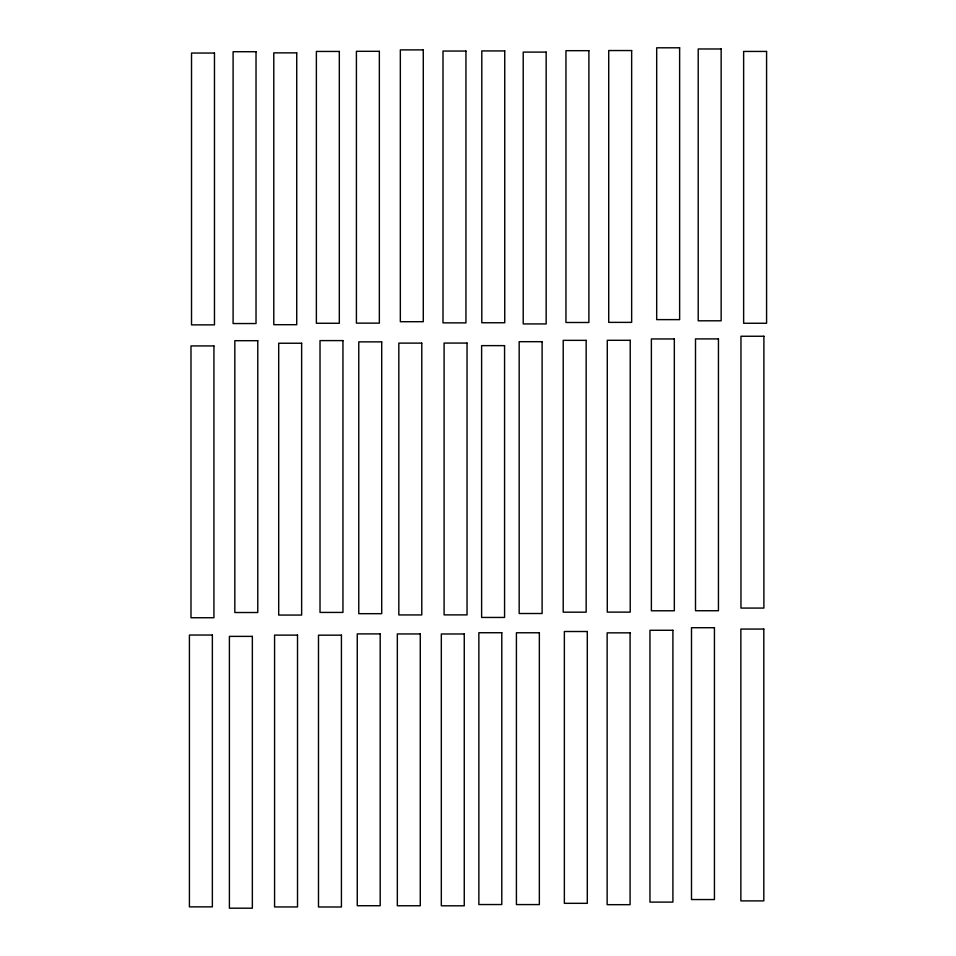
<?xml version="1.0" encoding="UTF-8"?>
<svg xmlns="http://www.w3.org/2000/svg" width="956" height="956" viewBox="0 0 956 956"><rect width="100%" height="100%" fill="white"/><g stroke="black" fill="none" stroke-linecap="round" stroke-linejoin="round"><path stroke-width="1.43" d="M679.632 47.8L656.688 47.8L656.688 319.627L679.632 319.627L679.632 47.8M721.147 48.971L698.203 48.971L698.203 320.798L721.147 320.798L721.147 48.971M423.281 49.891L400.337 49.891L400.337 321.706L423.281 321.706L423.281 49.891M631.653 50.548L608.721 50.548L608.721 322.375L631.653 322.375L631.653 50.548M588.896 50.68L565.952 50.68L565.952 322.495L588.896 322.495L588.896 50.68M465.942 51.05L442.998 51.05L442.998 322.877L465.942 322.877L465.942 51.05M504.744 50.931L481.8 50.931L481.8 322.758L504.744 322.758L504.744 50.931M339.32 51.445L316.376 51.445L316.376 323.271L339.32 323.271L339.32 51.445M379.353 51.313L356.409 51.313L356.409 323.14L379.353 323.14L379.353 51.313M766.581 51.433L743.637 51.433L743.637 323.259L766.581 323.259L766.581 51.433M256.029 51.72L233.097 51.72L233.097 323.546L256.029 323.546L256.029 51.72M546.163 52.102L523.219 52.102L523.219 323.929L546.163 323.929L546.163 52.102M214.467 53.046L191.523 53.046L191.523 324.873L214.467 324.873L214.467 53.046M296.73 52.867L273.786 52.867L273.786 324.693L296.73 324.693L296.73 52.867M763.892 336.249L740.96 336.249L740.96 608.076L763.892 608.076L763.892 336.249M674.327 338.95L651.383 338.95L651.383 610.776L674.327 610.776L674.327 338.95M718.446 338.902L695.502 338.902L695.502 610.729L718.446 610.729L718.446 338.902M586.159 340.348L563.215 340.348L563.215 612.175L586.159 612.175L586.159 340.348M630.219 340.3L607.287 340.3L607.287 612.127L630.219 612.127L630.219 340.3M342.953 340.599L320.021 340.599L320.021 612.426L342.953 612.426L342.953 340.599M257.773 340.695L234.829 340.695L234.829 612.521L257.773 612.521L257.773 340.695M542.112 341.686L519.168 341.686L519.168 613.513L542.112 613.513L542.112 341.686M381.707 341.866L358.775 341.866L358.775 613.68L381.707 613.68L381.707 341.866M421.775 343.12L398.831 343.12L398.831 614.935L421.775 614.935L421.775 343.12M467.042 343.073L444.098 343.073L444.098 614.887L467.042 614.887L467.042 343.073M301.642 343.24L278.698 343.24L278.698 615.067L301.642 615.067L301.642 343.24M504.565 345.63L481.621 345.63L481.621 617.445L504.565 617.445L504.565 345.63M213.929 345.929L190.985 345.929L190.985 617.743L213.929 617.743L213.929 345.929M714.443 627.722L691.499 627.722L691.499 899.548L714.443 899.548L714.443 627.722M763.808 629.072L740.864 629.072L740.864 900.887L763.808 900.887L763.808 629.072M672.905 630.279L649.961 630.279L649.961 902.106L672.905 902.106L672.905 630.279M587.295 631.51L564.363 631.51L564.363 903.324L587.295 903.324L587.295 631.51M501.792 632.729L478.86 632.729L478.86 904.543L501.792 904.543L501.792 632.729M539.351 632.764L516.419 632.764L516.419 904.579L539.351 904.579L539.351 632.764M630.088 632.848L607.144 632.848L607.144 904.675L630.088 904.675L630.088 632.848M380.189 633.9L357.257 633.9L357.257 905.726L380.189 905.726L380.189 633.9M420.27 633.947L397.338 633.947L397.338 905.762L420.27 905.762L420.27 633.947M464.258 633.983L441.325 633.983L441.325 905.81L464.258 905.81L464.258 633.983M212.363 635.035L189.419 635.035L189.419 906.862L212.363 906.862L212.363 635.035M297.519 635.119L274.575 635.119L274.575 906.945L297.519 906.945L297.519 635.119M341.423 635.166L318.491 635.166L318.491 906.993L341.423 906.993L341.423 635.166M252.348 636.373L229.404 636.373L229.404 908.2L252.348 908.2L252.348 636.373"/></g></svg>
